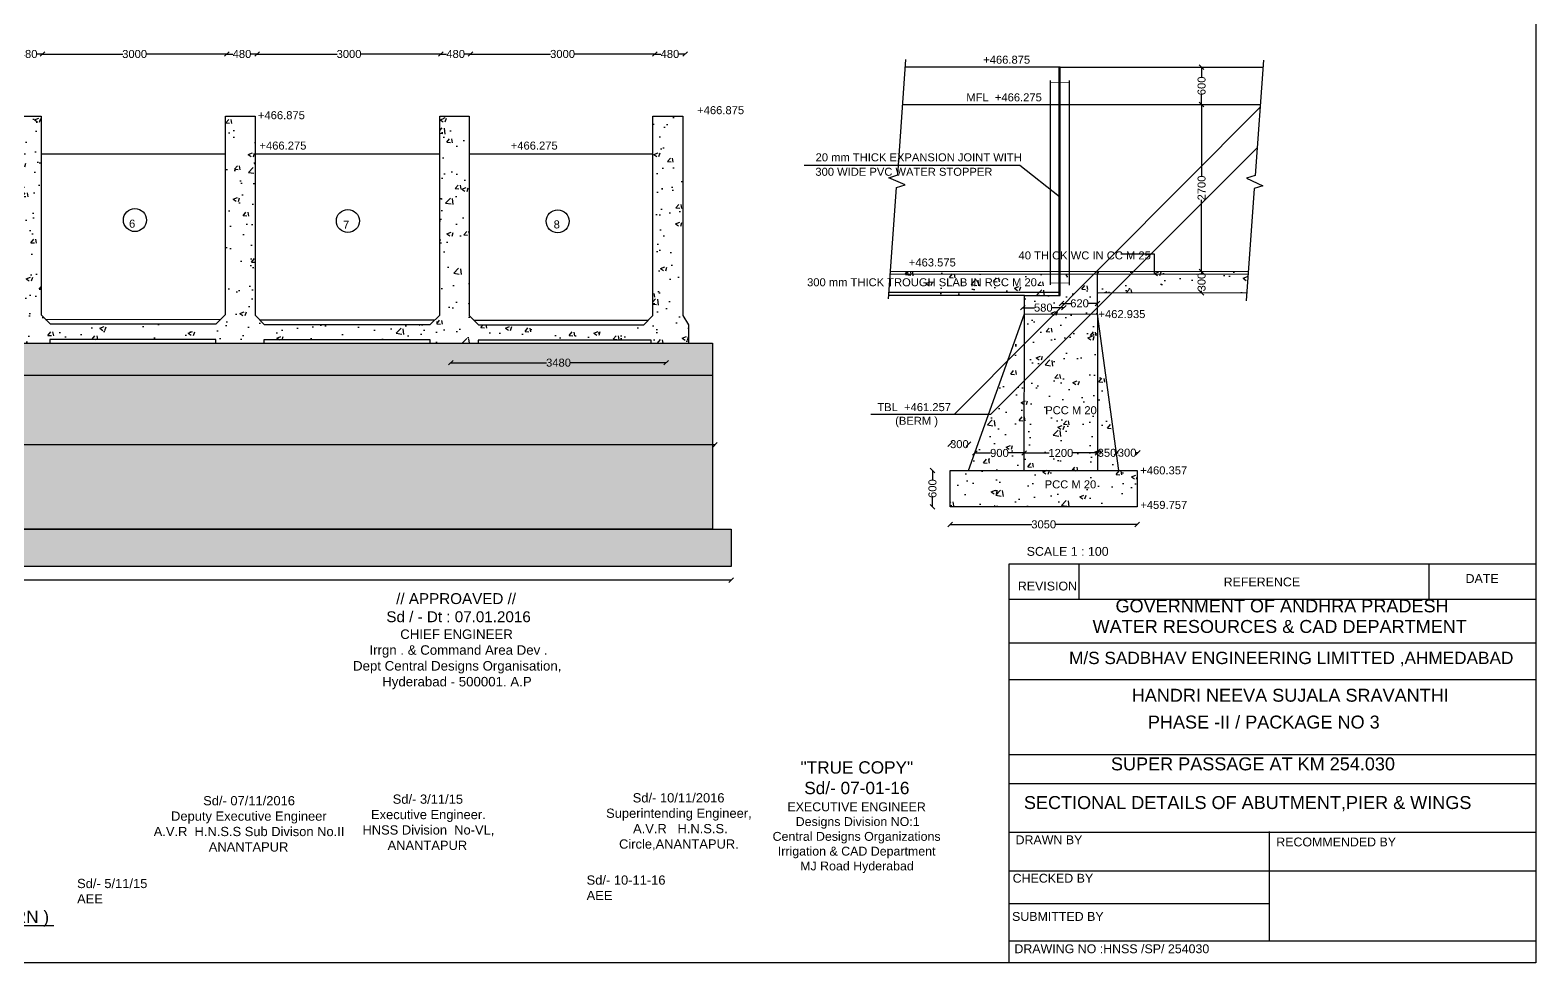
# Model space of a CAD drawing. Header units: millimetres. Extents: x 5124 to 2827070, y 2311 to 44738236.
# Drawn here: x 2802609 to 2827070, y 44707990 to 44723131 of the extents above; entities that cross this region are included whole.
import ezdxf

# ---------------------------------------------------------------- set-up
doc = ezdxf.new("R2010")
doc.units = ezdxf.units.MM
doc.header["$MEASUREMENT"] = 0
doc.layers.add('TEXT', color=7, linetype='Continuous')
doc.styles.get("Standard").update_dxf_attribs({"font": 'arial.ttf', "height": 130})
doc.dimstyles.get("Standard").update_dxf_attribs({"dimtxt": 130, "dimasz": 75, "dimexe": 0.18, "dimexo": 0.0625, "dimgap": 0.09, "dimtad": 0, "dimdec": 0, "dimzin": 0, "dimdsep": 46, "dimtxsty": 'Standard', "dimblk": 'OBLIQUE', "dimcen": 0.09, "dimse1": 1, "dimse2": 1, "dimadec": 0, "dimazin": 0, "dimtfac": 1, "dimtdec": 0, "dimtofl": 0, "dimtmove": 0, "dimatfit": 3, "dimfxl": 1, "dimtolj": 1, "dimtzin": 0, "dimarcsym": 0})
pattern_1 = [(50, (0, 0), (717.2601826, -62.752135), [75, -825]), (355, (0, 0), (-138.751334, 752.192134), [60, -660]), (100.4514, (59.8, -5.2), (578.509382, 689.439542), [63.74019, -701.142112]), (46.1842, (0, 200), (1067.241049, -165.519014), [112.5, -1237.5]), (96.6356, (88.9, 186.2), (934.662706, 974.11787), [95.610288, -1051.713]), (351.1842, (0, 200), (934.661945, 974.1186), [90, -990]), (21, (100, 150), (596.907052, -402.618891), [75, -825]), (326, (100, 150), (243.315332, 725.150045), [60, -660]), (71.4514, (149.74, 116.45), (840.222629, 322.530497), [63.74019, -701.142112]), (37.5, (0, 0), (12.1598553, 332.8938538), [0, -652, 0, -670, 0, -662.5]), (7.5, (0, 0), (263.0695374, 394.411712), [0, -382, 0, -637, 0, -252.5]), (327.5, (-223, 0), (533.8224362, -22.5548717), [0, -250, 0, -780, 0, -1035]), (317.5, (-323, 0), (583.1861693, 100.1049823), [0, -325, 0, -518, 0, -735])]

# ---------------------------------------------------------------- blocks, each defined once
blk = doc.blocks.new('_Oblique')
at = {"color": 0, "linetype": 'ByBlock', "lineweight": -2}
blk.add_line((-0.5, -0.5), (0.5, 0.5), dxfattribs=at)
blk = doc.blocks.new('*D34')
at = {"layer": 'Defpoints', "color": 0, "transparency": 16777216}
for p in [(2802343, 44722745), (2802812, 44722745), (2802812, 44722744)]:
    blk.add_point(p, dxfattribs=at)
at = {"layer": 'TEXT', "color": 0, "lineweight": -2, "transparency": 16777216}
for p, q in [((2802343, 44722744), (2802431, 44722744)), ((2802812, 44722744), (2802723, 44722744))]:
    blk.add_line(p, q, dxfattribs=at)
at = {"layer": 'TEXT', "color": 0, "lineweight": -2, "transparency": 16777216, "xscale": 75, "yscale": 75, "zscale": 75, "rotation": 180}
blk.add_blockref('_Oblique', (2802343, 44722744), dxfattribs=at)
at = {"layer": 'TEXT', "color": 0, "lineweight": -2, "transparency": 16777216, "xscale": 75, "yscale": 75, "zscale": 75}
blk.add_blockref('_Oblique', (2802812, 44722744), dxfattribs=at)
at = {"layer": 'TEXT', "color": 0, "transparency": 16777216, "insert": (2802577, 44722744), "char_height": 130, "attachment_point": 5}
blk.add_mtext('\\A1;480', dxfattribs=at)
blk = doc.blocks.new('*D35')
at = {"layer": 'Defpoints', "color": 0, "transparency": 16777216}
for p in [(2802812, 44722745), (2805803, 44722745), (2805803, 44722744)]:
    blk.add_point(p, dxfattribs=at)
at = {"layer": 'TEXT', "color": 0, "lineweight": -2, "transparency": 16777216}
for p, q in [((2802812, 44722744), (2804113, 44722744)), ((2805803, 44722744), (2804501, 44722744))]:
    blk.add_line(p, q, dxfattribs=at)
at = {"layer": 'TEXT', "color": 0, "lineweight": -2, "transparency": 16777216, "xscale": 75, "yscale": 75, "zscale": 75, "rotation": 180}
blk.add_blockref('_Oblique', (2802812, 44722744), dxfattribs=at)
at = {"layer": 'TEXT', "color": 0, "lineweight": -2, "transparency": 16777216, "xscale": 75, "yscale": 75, "zscale": 75}
blk.add_blockref('_Oblique', (2805803, 44722744), dxfattribs=at)
at = {"layer": 'TEXT', "color": 0, "transparency": 16777216, "insert": (2804307, 44722744), "char_height": 130, "attachment_point": 5}
blk.add_mtext('\\A1;3000', dxfattribs=at)
blk = doc.blocks.new('*D36')
at = {"layer": 'Defpoints', "color": 0, "transparency": 16777216}
for p in [(2805803, 44722744), (2806299, 44722744), (2806299, 44722744)]:
    blk.add_point(p, dxfattribs=at)
at = {"layer": 'TEXT', "color": 0, "lineweight": -2, "transparency": 16777216}
for p, q in [((2805803, 44722744), (2805905, 44722744)), ((2806299, 44722744), (2806197, 44722744))]:
    blk.add_line(p, q, dxfattribs=at)
at = {"layer": 'TEXT', "color": 0, "lineweight": -2, "transparency": 16777216, "xscale": 75, "yscale": 75, "zscale": 75, "rotation": 180}
blk.add_blockref('_Oblique', (2805803, 44722744), dxfattribs=at)
at = {"layer": 'TEXT', "color": 0, "lineweight": -2, "transparency": 16777216, "xscale": 75, "yscale": 75, "zscale": 75}
blk.add_blockref('_Oblique', (2806299, 44722744), dxfattribs=at)
at = {"layer": 'TEXT', "color": 0, "transparency": 16777216, "insert": (2806051, 44722744), "char_height": 130, "attachment_point": 5}
blk.add_mtext('\\A1;480', dxfattribs=at)
blk = doc.blocks.new('*D37')
at = {"layer": 'Defpoints', "color": 0, "transparency": 16777216}
for p in [(2806299, 44722744), (2809281, 44722744), (2809281, 44722744)]:
    blk.add_point(p, dxfattribs=at)
at = {"layer": 'TEXT', "color": 0, "lineweight": -2, "transparency": 16777216}
for p, q in [((2806299, 44722744), (2807596, 44722744)), ((2809281, 44722744), (2807984, 44722744))]:
    blk.add_line(p, q, dxfattribs=at)
at = {"layer": 'TEXT', "color": 0, "lineweight": -2, "transparency": 16777216, "xscale": 75, "yscale": 75, "zscale": 75, "rotation": 180}
blk.add_blockref('_Oblique', (2806299, 44722744), dxfattribs=at)
at = {"layer": 'TEXT', "color": 0, "lineweight": -2, "transparency": 16777216, "xscale": 75, "yscale": 75, "zscale": 75}
blk.add_blockref('_Oblique', (2809281, 44722744), dxfattribs=at)
at = {"layer": 'TEXT', "color": 0, "transparency": 16777216, "insert": (2807790, 44722744), "char_height": 130, "attachment_point": 5}
blk.add_mtext('\\A1;3000', dxfattribs=at)
blk = doc.blocks.new('*D38')
at = {"layer": 'Defpoints', "color": 0, "transparency": 16777216}
for p in [(2809281, 44722744), (2809762, 44722744), (2809762, 44722744)]:
    blk.add_point(p, dxfattribs=at)
at = {"layer": 'TEXT', "color": 0, "lineweight": -2, "transparency": 16777216}
for p, q in [((2809281, 44722744), (2809375, 44722744)), ((2809762, 44722744), (2809668, 44722744))]:
    blk.add_line(p, q, dxfattribs=at)
at = {"layer": 'TEXT', "color": 0, "lineweight": -2, "transparency": 16777216, "xscale": 75, "yscale": 75, "zscale": 75, "rotation": 180}
blk.add_blockref('_Oblique', (2809281, 44722744), dxfattribs=at)
at = {"layer": 'TEXT', "color": 0, "lineweight": -2, "transparency": 16777216, "xscale": 75, "yscale": 75, "zscale": 75}
blk.add_blockref('_Oblique', (2809762, 44722744), dxfattribs=at)
at = {"layer": 'TEXT', "color": 0, "transparency": 16777216, "insert": (2809522, 44722744), "char_height": 130, "attachment_point": 5}
blk.add_mtext('\\A1;480', dxfattribs=at)
blk = doc.blocks.new('*D39')
at = {"layer": 'Defpoints', "color": 0, "transparency": 16777216}
for p in [(2809762, 44722744), (2812756, 44722744), (2812756, 44722744)]:
    blk.add_point(p, dxfattribs=at)
at = {"layer": 'TEXT', "color": 0, "lineweight": -2, "transparency": 16777216}
for p, q in [((2809762, 44722744), (2811065, 44722744)), ((2812756, 44722744), (2811453, 44722744))]:
    blk.add_line(p, q, dxfattribs=at)
at = {"layer": 'TEXT', "color": 0, "lineweight": -2, "transparency": 16777216, "xscale": 75, "yscale": 75, "zscale": 75, "rotation": 180}
blk.add_blockref('_Oblique', (2809762, 44722744), dxfattribs=at)
at = {"layer": 'TEXT', "color": 0, "lineweight": -2, "transparency": 16777216, "xscale": 75, "yscale": 75, "zscale": 75}
blk.add_blockref('_Oblique', (2812756, 44722744), dxfattribs=at)
at = {"layer": 'TEXT', "color": 0, "transparency": 16777216, "insert": (2811259, 44722744), "char_height": 130, "attachment_point": 5}
blk.add_mtext('\\A1;3000', dxfattribs=at)
blk = doc.blocks.new('*D40')
at = {"layer": 'Defpoints', "color": 0, "transparency": 16777216}
for p in [(2812756, 44722744), (2813249, 44722744), (2813249, 44722744)]:
    blk.add_point(p, dxfattribs=at)
at = {"layer": 'TEXT', "color": 0, "lineweight": -2, "transparency": 16777216}
for p, q in [((2812756, 44722744), (2812856, 44722744)), ((2813249, 44722744), (2813149, 44722744))]:
    blk.add_line(p, q, dxfattribs=at)
at = {"layer": 'TEXT', "color": 0, "lineweight": -2, "transparency": 16777216, "xscale": 75, "yscale": 75, "zscale": 75, "rotation": 180}
blk.add_blockref('_Oblique', (2812756, 44722744), dxfattribs=at)
at = {"layer": 'TEXT', "color": 0, "lineweight": -2, "transparency": 16777216, "xscale": 75, "yscale": 75, "zscale": 75}
blk.add_blockref('_Oblique', (2813249, 44722744), dxfattribs=at)
at = {"layer": 'TEXT', "color": 0, "transparency": 16777216, "insert": (2813003, 44722744), "char_height": 130, "attachment_point": 5}
blk.add_mtext('\\A1;480', dxfattribs=at)
blk = doc.blocks.new('*D42')
at = {"layer": 'Defpoints', "color": 0, "transparency": 16777216}
for p in [(2821645, 44722530), (2821640, 44721925), (2821672, 44721925)]:
    blk.add_point(p, dxfattribs=at)
at = {"layer": 'TEXT', "color": 0, "lineweight": -2, "transparency": 16777216}
for p, q in [((2821640, 44722530), (2821640, 44722371)), ((2821640, 44721925), (2821640, 44722083))]:
    blk.add_line(p, q, dxfattribs=at)
at = {"layer": 'TEXT', "color": 0, "lineweight": -2, "transparency": 16777216, "xscale": 75, "yscale": 75, "zscale": 75}
for p, rotation in [((2821640, 44722530), 90), ((2821640, 44721925), 270)]:
    blk.add_blockref('_Oblique', p, dxfattribs=dict(at, rotation=rotation))
at = {"layer": 'TEXT', "color": 0, "transparency": 16777216, "insert": (2821640, 44722227), "char_height": 130, "attachment_point": 5, "rotation": 90}
blk.add_mtext('\\A1;600', dxfattribs=at)
blk = doc.blocks.new('*D43')
at = {"layer": 'Defpoints', "color": 0, "transparency": 16777216}
for p in [(2821640, 44721925), (2821640, 44719214), (2821642, 44719214)]:
    blk.add_point(p, dxfattribs=at)
at = {"layer": 'TEXT', "color": 0, "lineweight": -2, "transparency": 16777216}
for p, q in [((2821640, 44721925), (2821640, 44720764)), ((2821640, 44719214), (2821640, 44720374))]:
    blk.add_line(p, q, dxfattribs=at)
at = {"layer": 'TEXT', "color": 0, "lineweight": -2, "transparency": 16777216, "xscale": 75, "yscale": 75, "zscale": 75}
for p, rotation in [((2821640, 44721925), 90), ((2821640, 44719214), 270)]:
    blk.add_blockref('_Oblique', p, dxfattribs=dict(at, rotation=rotation))
at = {"layer": 'TEXT', "color": 0, "transparency": 16777216, "insert": (2821640, 44720569), "char_height": 130, "attachment_point": 5, "rotation": 90}
blk.add_mtext('\\A1;2700', dxfattribs=at)
blk = doc.blocks.new('*D44')
at = {"layer": 'Defpoints', "color": 0, "transparency": 16777216}
for p in [(2821640, 44719214), (2821639, 44718868), (2821640, 44718868)]:
    blk.add_point(p, dxfattribs=at)
at = {"layer": 'TEXT', "color": 0, "lineweight": -2, "transparency": 16777216}
for p, q in [((2821640, 44719214), (2821640, 44719184)), ((2821640, 44718868), (2821640, 44718897))]:
    blk.add_line(p, q, dxfattribs=at)
at = {"layer": 'TEXT', "color": 0, "lineweight": -2, "transparency": 16777216, "xscale": 75, "yscale": 75, "zscale": 75}
for p, rotation in [((2821640, 44719214), 90), ((2821640, 44718868), 270)]:
    blk.add_blockref('_Oblique', p, dxfattribs=dict(at, rotation=rotation))
at = {"layer": 'TEXT', "color": 0, "transparency": 16777216, "insert": (2821640, 44719041), "char_height": 130, "attachment_point": 5, "rotation": 90}
blk.add_mtext('\\A1;300', dxfattribs=at)
blk = doc.blocks.new('*D45')
at = {"layer": 'Defpoints', "color": 0, "transparency": 16777216}
for p in [(2819365, 44718643), (2819950, 44718696), (2819950, 44718643)]:
    blk.add_point(p, dxfattribs=at)
at = {"layer": 'TEXT', "color": 0, "lineweight": -2, "transparency": 16777216}
for p, q in [((2819365, 44718696), (2819514, 44718696)), ((2819950, 44718696), (2819801, 44718696))]:
    blk.add_line(p, q, dxfattribs=at)
at = {"layer": 'TEXT', "color": 0, "lineweight": -2, "transparency": 16777216, "xscale": 75, "yscale": 75, "zscale": 75, "rotation": 180}
blk.add_blockref('_Oblique', (2819365, 44718696), dxfattribs=at)
at = {"layer": 'TEXT', "color": 0, "lineweight": -2, "transparency": 16777216, "xscale": 75, "yscale": 75, "zscale": 75}
blk.add_blockref('_Oblique', (2819950, 44718696), dxfattribs=at)
at = {"layer": 'TEXT', "color": 0, "transparency": 16777216, "insert": (2819657, 44718696), "char_height": 130, "attachment_point": 5}
blk.add_mtext('\\A1;620', dxfattribs=at)
blk = doc.blocks.new('*D46')
at = {"layer": 'Defpoints', "color": 0, "transparency": 16777216}
for p in [(2818734, 44718690), (2818734, 44718626), (2819402, 44718690)]:
    blk.add_point(p, dxfattribs=at)
at = {"layer": 'TEXT', "color": 0, "lineweight": -2, "transparency": 16777216}
for p, q in [((2818734, 44718626), (2818925, 44718626)), ((2819402, 44718626), (2819211, 44718626))]:
    blk.add_line(p, q, dxfattribs=at)
at = {"layer": 'TEXT', "color": 0, "lineweight": -2, "transparency": 16777216, "xscale": 75, "yscale": 75, "zscale": 75, "rotation": 180}
blk.add_blockref('_Oblique', (2818734, 44718626), dxfattribs=at)
at = {"layer": 'TEXT', "color": 0, "lineweight": -2, "transparency": 16777216, "xscale": 75, "yscale": 75, "zscale": 75}
blk.add_blockref('_Oblique', (2819402, 44718626), dxfattribs=at)
at = {"layer": 'TEXT', "color": 0, "transparency": 16777216, "insert": (2819068, 44718626), "char_height": 130, "attachment_point": 5}
blk.add_mtext('\\A1;580', dxfattribs=at)
blk = doc.blocks.new('*D47')
at = {"layer": 'Defpoints', "color": 0, "transparency": 16777216}
for p in [(2817268, 44715985), (2817557, 44715985), (2817557, 44715394)]:
    blk.add_point(p, dxfattribs=at)
at = {"layer": 'TEXT', "color": 0, "lineweight": -2, "transparency": 16777216}
for p, q in [((2817268, 44715985), (2817268, 44715833)), ((2817268, 44715394), (2817268, 44715546))]:
    blk.add_line(p, q, dxfattribs=at)
at = {"layer": 'TEXT', "color": 0, "lineweight": -2, "transparency": 16777216, "xscale": 75, "yscale": 75, "zscale": 75}
for p, rotation in [((2817268, 44715985), 90), ((2817268, 44715394), 270)]:
    blk.add_blockref('_Oblique', p, dxfattribs=dict(at, rotation=rotation))
at = {"layer": 'TEXT', "color": 0, "transparency": 16777216, "insert": (2817268, 44715689), "char_height": 130, "attachment_point": 5, "rotation": 90}
blk.add_mtext('\\A1;600', dxfattribs=at)
blk = doc.blocks.new('*D48')
at = {"layer": 'Defpoints', "color": 0, "transparency": 16777216}
for p in [(2817854, 44716410), (2817557, 44715985), (2817854, 44715985)]:
    blk.add_point(p, dxfattribs=at)
at = {"layer": 'TEXT', "color": 0, "lineweight": -2, "transparency": 16777216}
for p, q in [((2817557, 44716410), (2817562, 44716410)), ((2817854, 44716410), (2817849, 44716410))]:
    blk.add_line(p, q, dxfattribs=at)
at = {"layer": 'TEXT', "color": 0, "lineweight": -2, "transparency": 16777216, "xscale": 75, "yscale": 75, "zscale": 75, "rotation": 180}
blk.add_blockref('_Oblique', (2817557, 44716410), dxfattribs=at)
at = {"layer": 'TEXT', "color": 0, "lineweight": -2, "transparency": 16777216, "xscale": 75, "yscale": 75, "zscale": 75}
blk.add_blockref('_Oblique', (2817854, 44716410), dxfattribs=at)
at = {"layer": 'TEXT', "color": 0, "transparency": 16777216, "insert": (2817705, 44716410), "char_height": 130, "attachment_point": 5}
blk.add_mtext('\\A1;300', dxfattribs=at)
blk = doc.blocks.new('*D49')
at = {"layer": 'Defpoints', "color": 0, "transparency": 16777216}
for p in [(2817956, 44716270), (2818756, 44716267), (2818756, 44716267)]:
    blk.add_point(p, dxfattribs=at)
at = {"layer": 'TEXT', "color": 0, "lineweight": -2, "transparency": 16777216}
for p, q in [((2817956, 44716267), (2818213, 44716267)), ((2818756, 44716267), (2818500, 44716267))]:
    blk.add_line(p, q, dxfattribs=at)
at = {"layer": 'TEXT', "color": 0, "lineweight": -2, "transparency": 16777216, "xscale": 75, "yscale": 75, "zscale": 75, "rotation": 180}
blk.add_blockref('_Oblique', (2817956, 44716267), dxfattribs=at)
at = {"layer": 'TEXT', "color": 0, "lineweight": -2, "transparency": 16777216, "xscale": 75, "yscale": 75, "zscale": 75}
blk.add_blockref('_Oblique', (2818756, 44716267), dxfattribs=at)
at = {"layer": 'TEXT', "color": 0, "transparency": 16777216, "insert": (2818356, 44716267), "char_height": 130, "attachment_point": 5}
blk.add_mtext('\\A1;900', dxfattribs=at)
blk = doc.blocks.new('*D50')
at = {"layer": 'Defpoints', "color": 0, "transparency": 16777216}
for p in [(2818756, 44716267), (2819950, 44716267), (2819950, 44716267)]:
    blk.add_point(p, dxfattribs=at)
at = {"layer": 'TEXT', "color": 0, "lineweight": -2, "transparency": 16777216}
for p, q in [((2818756, 44716267), (2819165, 44716267)), ((2819950, 44716267), (2819541, 44716267))]:
    blk.add_line(p, q, dxfattribs=at)
at = {"layer": 'TEXT', "color": 0, "lineweight": -2, "transparency": 16777216, "xscale": 75, "yscale": 75, "zscale": 75, "rotation": 180}
blk.add_blockref('_Oblique', (2818756, 44716267), dxfattribs=at)
at = {"layer": 'TEXT', "color": 0, "lineweight": -2, "transparency": 16777216, "xscale": 75, "yscale": 75, "zscale": 75}
blk.add_blockref('_Oblique', (2819950, 44716267), dxfattribs=at)
at = {"layer": 'TEXT', "color": 0, "transparency": 16777216, "insert": (2819353, 44716267), "char_height": 130, "attachment_point": 5}
blk.add_mtext('\\A1;1200', dxfattribs=at)
blk = doc.blocks.new('*D51')
at = {"layer": 'Defpoints', "color": 0, "transparency": 16777216}
for p in [(2819950, 44716267), (2820256, 44716269), (2820256, 44716269)]:
    blk.add_point(p, dxfattribs=at)
at = {"layer": 'TEXT', "color": 0, "lineweight": -2, "transparency": 16777216}
for p, q in [((2819950, 44716269), (2819960, 44716269)), ((2820256, 44716269), (2820247, 44716269))]:
    blk.add_line(p, q, dxfattribs=at)
at = {"layer": 'TEXT', "color": 0, "lineweight": -2, "transparency": 16777216, "xscale": 75, "yscale": 75, "zscale": 75, "rotation": 180}
blk.add_blockref('_Oblique', (2819950, 44716269), dxfattribs=at)
at = {"layer": 'TEXT', "color": 0, "lineweight": -2, "transparency": 16777216, "xscale": 75, "yscale": 75, "zscale": 75}
blk.add_blockref('_Oblique', (2820256, 44716269), dxfattribs=at)
at = {"layer": 'TEXT', "color": 0, "transparency": 16777216, "insert": (2820103, 44716269), "char_height": 130, "attachment_point": 5}
blk.add_mtext('\\A1;350', dxfattribs=at)
blk = doc.blocks.new('*D52')
at = {"layer": 'Defpoints', "color": 0, "transparency": 16777216}
for p in [(2820256, 44716269), (2820604, 44716271), (2820604, 44716269)]:
    blk.add_point(p, dxfattribs=at)
at = {"layer": 'TEXT', "color": 0, "lineweight": -2, "transparency": 16777216}
for p, q in [((2820256, 44716271), (2820287, 44716271)), ((2820604, 44716271), (2820574, 44716271))]:
    blk.add_line(p, q, dxfattribs=at)
at = {"layer": 'TEXT', "color": 0, "lineweight": -2, "transparency": 16777216, "xscale": 75, "yscale": 75, "zscale": 75, "rotation": 180}
blk.add_blockref('_Oblique', (2820256, 44716271), dxfattribs=at)
at = {"layer": 'TEXT', "color": 0, "lineweight": -2, "transparency": 16777216, "xscale": 75, "yscale": 75, "zscale": 75}
blk.add_blockref('_Oblique', (2820604, 44716271), dxfattribs=at)
at = {"layer": 'TEXT', "color": 0, "transparency": 16777216, "insert": (2820430, 44716271), "char_height": 130, "attachment_point": 5}
blk.add_mtext('\\A1;300', dxfattribs=at)
blk = doc.blocks.new('*D53')
at = {"layer": 'Defpoints', "color": 0, "transparency": 16777216}
for p in [(2817557, 44715394), (2820594, 44715394), (2820594, 44715108)]:
    blk.add_point(p, dxfattribs=at)
at = {"layer": 'TEXT', "color": 0, "lineweight": -2, "transparency": 16777216}
for p, q in [((2817557, 44715108), (2818881, 44715108)), ((2820594, 44715108), (2819269, 44715108))]:
    blk.add_line(p, q, dxfattribs=at)
at = {"layer": 'TEXT', "color": 0, "lineweight": -2, "transparency": 16777216, "xscale": 75, "yscale": 75, "zscale": 75, "rotation": 180}
blk.add_blockref('_Oblique', (2817557, 44715108), dxfattribs=at)
at = {"layer": 'TEXT', "color": 0, "lineweight": -2, "transparency": 16777216, "xscale": 75, "yscale": 75, "zscale": 75}
blk.add_blockref('_Oblique', (2820594, 44715108), dxfattribs=at)
at = {"layer": 'TEXT', "color": 0, "transparency": 16777216, "insert": (2819075, 44715108), "char_height": 130, "attachment_point": 5}
blk.add_mtext('\\A1;3050', dxfattribs=at)
blk = doc.blocks.new('*D81')
at = {"layer": 'Defpoints', "color": 0, "transparency": 16777216}
for p in [(2809444, 44717746), (2812942, 44717746), (2812942, 44717733)]:
    blk.add_point(p, dxfattribs=at)
at = {"layer": 'TEXT', "color": 0, "lineweight": -2, "transparency": 16777216}
for p, q in [((2809444, 44717733), (2810999, 44717733)), ((2812942, 44717733), (2811387, 44717733))]:
    blk.add_line(p, q, dxfattribs=at)
at = {"layer": 'TEXT', "color": 0, "lineweight": -2, "transparency": 16777216, "xscale": 75, "yscale": 75, "zscale": 75, "rotation": 180}
blk.add_blockref('_Oblique', (2809444, 44717733), dxfattribs=at)
at = {"layer": 'TEXT', "color": 0, "lineweight": -2, "transparency": 16777216, "xscale": 75, "yscale": 75, "zscale": 75}
blk.add_blockref('_Oblique', (2812942, 44717733), dxfattribs=at)
at = {"layer": 'TEXT', "color": 0, "transparency": 16777216, "insert": (2811193, 44717733), "char_height": 130, "attachment_point": 5}
blk.add_mtext('\\A1;3480', dxfattribs=at)
blk = doc.blocks.new('*D83')
at = {"layer": 'Defpoints', "color": 0, "transparency": 16777216}
for p in [(2783935, 44716379), (2813735, 44716399), (2813735, 44716379)]:
    blk.add_point(p, dxfattribs=at)
at = {"layer": 'TEXT', "color": 0, "lineweight": -2, "transparency": 16777216}
for p, q in [((2783935, 44716399), (2798589, 44716399)), ((2813735, 44716399), (2799080, 44716399))]:
    blk.add_line(p, q, dxfattribs=at)
at = {"layer": 'TEXT', "color": 0, "lineweight": -2, "transparency": 16777216, "xscale": 75, "yscale": 75, "zscale": 75, "rotation": 180}
blk.add_blockref('_Oblique', (2783935, 44716399), dxfattribs=at)
at = {"layer": 'TEXT', "color": 0, "lineweight": -2, "transparency": 16777216, "xscale": 75, "yscale": 75, "zscale": 75}
blk.add_blockref('_Oblique', (2813735, 44716399), dxfattribs=at)
at = {"layer": 'TEXT', "color": 0, "transparency": 16777216, "insert": (2798835, 44716399), "char_height": 130, "attachment_point": 5}
blk.add_mtext('\\A1;29820', dxfattribs=at)
blk = doc.blocks.new('*D84')
at = {"layer": 'Defpoints', "color": 0, "transparency": 16777216}
for p in [(2783636, 44714425), (2813996, 44714425), (2813996, 44714204)]:
    blk.add_point(p, dxfattribs=at)
at = {"layer": 'TEXT', "color": 0, "lineweight": -2, "transparency": 16777216}
for p, q in [((2783636, 44714204), (2798571, 44714204)), ((2813996, 44714204), (2799060, 44714204))]:
    blk.add_line(p, q, dxfattribs=at)
at = {"layer": 'TEXT', "color": 0, "lineweight": -2, "transparency": 16777216, "xscale": 75, "yscale": 75, "zscale": 75, "rotation": 180}
blk.add_blockref('_Oblique', (2783636, 44714204), dxfattribs=at)
at = {"layer": 'TEXT', "color": 0, "lineweight": -2, "transparency": 16777216, "xscale": 75, "yscale": 75, "zscale": 75}
blk.add_blockref('_Oblique', (2813996, 44714204), dxfattribs=at)
at = {"layer": 'TEXT', "color": 0, "transparency": 16777216, "insert": (2798816, 44714204), "char_height": 130, "attachment_point": 5}
blk.add_mtext('\\A1;30420', dxfattribs=at)

msp = doc.modelspace()

# ---------------------------------------------------------------- hatches: boundary and pattern name
at = {"layer": 'TEXT'}
h = msp.add_hatch(dxfattribs=at)
h.set_pattern_fill('AR-CONC', color=256, scale=100, style=0)
h.set_pattern_definition(pattern_1)
h.paths.add_polyline_path([(2813211, 44721733.4), (2812725.2, 44721733.4), (2812725.2, 44718498.6), (2812579.5, 44718347.1), (2809890.4, 44718347.1), (2809741.6, 44718497.5), (2809741.6, 44721733.4), (2809262.6, 44721733.4), (2809262.6, 44718505.3), (2809107.5, 44718353.5), (2806413.4, 44718353.5), (2806266.4, 44718503.5), (2806266.4, 44721733.4), (2805781.9, 44721733.4), (2805781.9, 44718513.4), (2805630.8, 44718361.6), (2802933.4, 44718361.6), (2802787.2, 44718508.2), (2802787.2, 44721733.4), (2802306.1, 44721733.4), (2802306.1, 44718516.1), (2802153.2, 44718359.8), (2799465.5, 44718359.8), (2799324, 44718502), (2799324, 44721733.4), (2798826, 44721733.4), (2798826, 44718051.5), (2799467.9, 44718051.5), (2799467.9, 44718106.8), (2802152.8, 44718106.8), (2802152.8, 44718051.5), (2802928.6, 44718051.5), (2802928.6, 44718109.5), (2805627.4, 44718109.5), (2805627.4, 44718051.5), (2806403.5, 44718051.5), (2806403.5, 44718102.1), (2809107.5, 44718102.1), (2809107.5, 44718051.5), (2809886.7, 44718051.5), (2809886.7, 44718096.9), (2812698.9, 44718096.9), (2812698.9, 44718051.5), (2813306.9, 44718051.5), (2813306.9, 44718347.5), (2813211, 44718499.3)])
h = msp.add_hatch(dxfattribs=at)
h.set_pattern_fill('AR-CONC', color=256, scale=100, style=0)
h.set_pattern_definition(pattern_1)
h.paths.add_polyline_path([(2820593.5, 44715985), (2817556.6, 44715985), (2817556.6, 44715394), (2820593.5, 44715394)])
h.paths.add_polyline_path([(2819949.9, 44718519), (2819949.9, 44718873.2), (2822373.4, 44718866), (2822397.9, 44719214.1), (2816585.4, 44719209.6), (2816557.2, 44718824.3), (2818762, 44718822.9), (2818762, 44718523.7), (2817854.4, 44715985), (2820294.9, 44715985)])
h = msp.add_hatch(dxfattribs=at)
h.set_pattern_fill('AR-CONC', color=256, scale=100, style=0)
h.set_pattern_definition(pattern_1)
h.paths.add_polyline_path([(2813995.9, 44715030), (2783635.8, 44715030), (2783635.8, 44714425.4), (2813995.9, 44714425.4)])
h.paths.add_polyline_path([(2813695.5, 44718051.5), (2783937, 44718051.5), (2783937, 44715030), (2813695.5, 44715030)])

# ---------------------------------------------------------------- linework, layer by layer
for points in [[(2780977.1, 44738236), (2827070.1, 44738236), (2827070.1, 44707989.8), (2780977.1, 44707989.8)], [(2813695.5, 44715030), (2783937, 44715030), (2783937, 44718051.5), (2813695.5, 44718051.5)], [(2802928.6, 44718051.5), (2805627.4, 44718051.5), (2805627.4, 44718109.5), (2802928.6, 44718109.5)], [(2806403.5, 44718051.5), (2809107.5, 44718051.5), (2809107.5, 44718102.1), (2806403.5, 44718102.1)], [(2809886.7, 44718051.5), (2812698.9, 44718051.5), (2812698.9, 44718096.9), (2809886.7, 44718096.9)], [(2783635.8, 44715030), (2813995.9, 44715030), (2813995.9, 44714425.4), (2783635.8, 44714425.4)], [(2827070.1, 44707989.8), (2818516.1, 44707989.8), (2818516.1, 44714467.5), (2827070.1, 44714467.5)]]:
    msp.add_lwpolyline(points, close=True, dxfattribs=at)
for points in [[(2816553, 44718768.1), (2816685.5, 44720578.2), (2816823.9, 44720618.1), (2816559.5, 44720735.8), (2816705, 44720780), (2816835.3, 44722652.5)], [(2819322.2, 44722529.2), (2816826.8, 44722530.8)], [(2818762, 44718822.9), (2819344.2, 44718822.9), (2819344.2, 44722529.2), (2822637.3, 44722529.9)], [(2819344.2, 44722529.2), (2819322.2, 44722529.2), (2819322.2, 44718822.9)], [(2822645.5, 44722642.1), (2822508.7, 44720771.1), (2822370.4, 44720727.5), (2822635.9, 44720606.4), (2822492.9, 44720561.9), (2822364.4, 44718737.5)], [(2819185, 44718996.3), (2819185, 44722314)], [(2819489.4, 44722315.7), (2819489.4, 44718992)], [(2802306.1, 44721733.4), (2802787.2, 44721733.4), (2802787.2, 44718508.2), (2802933.4, 44718361.6), (2805630.8, 44718361.6), (2805781.9, 44718513.4), (2805781.9, 44721733.4), (2806266.4, 44721733.4), (2806266.4, 44718503.5), (2806413.4, 44718353.5), (2809107.5, 44718353.5), (2809262.6, 44718505.3), (2809262.6, 44721733.4), (2809741.6, 44721733.4), (2809741.6, 44718497.5), (2809890.4, 44718347.1), (2812579.5, 44718347.1), (2812725.2, 44718498.6), (2812725.2, 44721733.4), (2813211, 44721733.4), (2813211, 44718499.3), (2813306.9, 44718347.5), (2813306.9, 44718051.5)], [(2816784.5, 44721923.8), (2822593, 44721924.7)], [(2822589.8, 44721880.9), (2817628.2, 44716899.6)], [(2816268.5, 44716899.6), (2818213.7, 44716899.6), (2822541.5, 44721219.5)], [(2802787.2, 44721122.2), (2805781.9, 44721122.2)], [(2806266.4, 44721122.2), (2809262.6, 44721122.2)], [(2809741.6, 44721122.2), (2812725.2, 44721122.2)], [(2816582.7, 44719172.8), (2822395, 44719172.5)], [(2822397.9, 44719214.1), (2816585.4, 44719209.6)], [(2819949.9, 44718873.2), (2819949.6, 44719212.2)], [(2818762, 44718822.9), (2816557.2, 44718824.3)], [(2816561.1, 44718878.1), (2819322.2, 44718878.1)], [(2817854.4, 44715985), (2818762, 44718523.7), (2818762, 44718822.9)], [(2820294.9, 44715985), (2819949.9, 44718519), (2819949.9, 44718873.2), (2822373.4, 44718866)], [(2818755.3, 44715985), (2818762, 44718523.7)], [(2818762, 44718523.7), (2819949.9, 44718519)], [(2819949.9, 44718519), (2819949.9, 44715985)], [(2802860.3, 44718434.9), (2805706.4, 44718437.5)], [(2806339.9, 44718428.5), (2809185.1, 44718429.4)], [(2809816, 44718422.3), (2812652.4, 44718422.8)], [(2813695.5, 44717523), (2783937, 44717523)], [(2820294.9, 44715985), (2820593.5, 44715985), (2820593.5, 44715394), (2817556.6, 44715394), (2817556.6, 44715985), (2817854.4, 44715985)], [(2817854.4, 44715985), (2820294.9, 44715985)], [(2819653.4, 44713892.7), (2819653.4, 44714473.8)], [(2825335.5, 44713887), (2825335.5, 44714474.4)], [(2818516.1, 44713895.8), (2827070.1, 44713895.8)], [(2818516.1, 44713183.1), (2827070.1, 44713183.1)], [(2818516.1, 44712587.6), (2827070.1, 44712587.6)], [(2818516.1, 44711369.9), (2827070.1, 44711369.9)], [(2818516.1, 44710901), (2827070.1, 44710901)], [(2818516.1, 44710111.8), (2827070.1, 44710111.8)], [(2822743.9, 44708358.3), (2822743.9, 44710119.7)], [(2818516.1, 44709482.8), (2827070.1, 44709482.8)], [(2818516.1, 44708953.1), (2822743.9, 44708953.1)], [(2818516.1, 44708346.9), (2827070.1, 44708346.9)]]:
    msp.add_lwpolyline(points, dxfattribs=at)
at = {"layer": 'TEXT', "const_width": 10}
for points in [[(2819180.4, 44722285), (2819500.4, 44722285)], [(2819176, 44719027.8), (2819495.1, 44719027.8)]]:
    msp.add_lwpolyline(points, dxfattribs=at)
at = {"layer": 'TEXT'}
for centre in [(2804311.4, 44720048.3), (2807770.9, 44720033.4), (2811180.1, 44720028.6)]:
    msp.add_circle(centre, 186.8, dxfattribs=at)

# ---------------------------------------------------------------- texts
for s, height, p in [('+466.875', 130, (2818091.8, 44722586.4)), ('MFL  +466.275', 130, (2817817.6, 44721975.4)), ('+466.875', 130, (2806310.1, 44721685.6)), ('+466.875', 130, (2813445.3, 44721767)), ('+466.275', 130, (2806334.8, 44721192.2)), ('+466.275', 130, (2810416.9, 44721192)), ('20 mm THICK EXPANSION JOINT WITH ', 130, (2815369.2, 44721001.7)), ('300 WIDE PVC WATER STOPPER ', 130, (2815365.5, 44720767.3)), ('6', 130, (2804216.6, 44719925)), ('7', 130, (2807691.9, 44719906)), ('8', 130, (2811114, 44719912.3)), ('40 THICK WC IN CC M 25 ', 130, (2818666.3, 44719409.6)), ('+463.575', 130, (2816883.8, 44719295.1)), ('300 mm THICK TROUGH SLAB IN RCC M 20 ', 130, (2815231, 44718973.4)), ('+462.935', 130, (2819964.1, 44718457.1)), ('TBL  +461.257', 130, (2816372.2, 44716946.5)), ('(BERM )', 130, (2816661.8, 44716725)), ('PCC M 20', 130, (2819099.3, 44716896.4)), ('PCC M 20', 130, (2819090.9, 44715692.7)), ('+460.357', 130, (2820643.4, 44715919.8)), ('+459.757', 130, (2820644.1, 44715359.2)), ('SCALE 1 : 100', 144.069, (2818798.2, 44714597.7)), ('REVISION ', 144.07, (2818654.9, 44714034.7)), ('REFERENCE ', 144.07, (2821998.4, 44714101.5)), ('DATE ', 144.07, (2825928.6, 44714156.9)), ('GOVERNMENT OF ANDHRA PRADESH ', 210, (2820241.5, 44713680)), ('WATER RESOURCES & CAD DEPARTMENT ', 210, (2819869, 44713346)), ('M/S SADBHAV ENGINEERING LIMITTED ,AHMEDABAD ', 200, (2819486.9, 44712840.3)), ('HANDRI NEEVA SUJALA SRAVANTHI ', 210, (2820504.6, 44712229.3)), ('PHASE -II / PACKAGE NO 3', 210, (2820767, 44711794.2)), ('SUPER PASSAGE AT KM 254.030', 210, (2820167.2, 44711114.8)), ('SECTIONAL DETAILS OF ABUTMENT,PIER & WINGS ', 210, (2818753.3, 44710487.2)), ('DRAWN BY ', 144.07, (2818618, 44709915.1)), ('RECOMMENDED BY ', 144.069, (2822852.9, 44709880.3)), ('CHECKED BY ', 144.069, (2818570.3, 44709291.6)), ('%%UD/S WING WALL ( MIN & RETURN ) ', 200, (2798338.8, 44708638.3)), ('SUBMITTED BY ', 144.069, (2818560.8, 44708671.4)), ('DRAWING NO :HNSS /SP/ 254030', 144.069, (2818599, 44708146.6))]:
    msp.add_text(s, height=height, dxfattribs=at).set_placement(p)
at = {"layer": 'TEXT', "color": 0, "attachment_point": 1}
for s, insert, char_height, width in [('\\pi730.72;// APPROAVED // \\P\\pi502.82; Sd / - Dt : 07.01.2016 \\P\\pi796.45;{\\H0.87202x;CHIEF ENGINEER \\P\\pi236.66; Irrgn . & Command Area Dev . \\P\\pi29.629;Dept Central Designs Organisation, \\P\\pi503.39;Hyderabad - 500001. A.P}', (2807825, 44713991.5), 176.679, 3409.128), ('\\pi635.09;"TRUE COPY"\\P\\pi694.77;Sd/- 07-01-16 \\P\\pi421.61;{\\H0.72034x;EXECUTIVE ENGINEER  \\P\\pi555.9;Designs Division NO:1 \\P\\pi180.44;Central Designs Organizations  \\P\\pi265.7;Irrigation & CAD Department\\P\\pi628.13;MJ Road Hyderabad }', (2814490.2, 44711262.4), 200, 3072.628), ('\\pi812.88;Sd/- 07/11/2016 \\P\\pi291.81;Deputy Executive Engineer  \\P\\pi9.5668;A.V.R  H.N.S.S Sub Divison No.II \\P\\pi904.14;ANANTAPUR ', (2804607.4, 44710697.4), 150, 3098.022), ('\\pi538.51;Sd/- 3/11/15 \\P\\pi185.97;Executive Engineer.   \\P\\pi46.811;HNSS Division  No-VL, \\P\\pi455.58;ANANTAPUR ', (2807961.2, 44710722.8), 150, 2200.887), ('\\pi1033.8;Sd/- 10/11/2016 \\P\\pi601.48;Superintending Engineer,\\P\\pi981.45; A.V.R   H.N.S.S. \\P\\pi812.11;Circle,ANANTAPUR.', (2811364.5, 44710744.3), 150, 3539.939), ('Sd/- 5/11/15 AEE', (2803372.3, 44709353.8), 150, 1147.749), ('\\A1;Sd/- 10-11-16\\PAEE', (2811649.5, 44709408.8), 150, 1258.22)]:
    msp.add_mtext(s, dxfattribs=dict(at, insert=insert, char_height=char_height, width=width))

# ---------------------------------------------------------------- dimensions: what is measured, and where the dimension line sits
at = {"layer": 'TEXT'}
for base, p1, p2, text, picture, middle in [((2802811.6, 44722743.7), (2802342.5, 44722744.5), (2802811.6, 44722744.5), '480', '*D34', (2802577.1, 44722743.7)), ((2805802.5, 44722743.7), (2802811.6, 44722744.5), (2805802.5, 44722744.5), '3000', '*D35', (2804307.1, 44722743.7)), ((2806299, 44722743.7), (2805802.5, 44722743.7), (2806299, 44722743.7), '480', '*D36', (2806050.8, 44722743.7)), ((2809281, 44722743.7), (2806299, 44722743.7), (2809281, 44722743.7), '3000', '*D37', (2807790, 44722743.7)), ((2809762, 44722743.7), (2809281, 44722743.7), (2809762, 44722743.7), '480', '*D38', (2809521.5, 44722743.7)), ((2812756.4, 44722743.7), (2809762, 44722743.7), (2812756.4, 44722743.7), '3000', '*D39', (2811259.2, 44722743.7)), ((2813248.7, 44722743.7), (2812756.4, 44722743.7), (2813248.7, 44722743.7), '480', '*D40', (2813002.6, 44722743.7)), ((2819949.9, 44718696.1), (2819364.9, 44718643.2), (2819949.9, 44718643.2), '620', '*D45', (2819657.4, 44718696.1)), ((2818733.6, 44718626), (2819402.4, 44718689.8), (2818733.6, 44718689.8), '580', '*D46', (2819068, 44718626)), ((2812941.6, 44717732.8), (2809444.1, 44717746.3), (2812941.6, 44717746.3), '3480', '*D81', (2811192.9, 44717732.8)), ((2813734.6, 44716399.5), (2783934.5, 44716379.3), (2813734.6, 44716379.3), '29820', '*D83', (2798834.6, 44716399.5)), ((2817854.4, 44716410.4), (2817556.6, 44715985), (2817854.4, 44715985), '300', '*D48', (2817705.5, 44716410.4)), ((2818756, 44716267.5), (2817956.2, 44716269.6), (2818756, 44716267.5), '900', '*D49', (2818356.1, 44716267.5)), ((2819949.9, 44716267.5), (2818756, 44716267.5), (2819949.9, 44716267.5), '1200', '*D50', (2819353, 44716267.5)), ((2820256.3, 44716268.8), (2819949.9, 44716267.5), (2820256.3, 44716268.8), '350', '*D51', (2820103.1, 44716268.8)), ((2820604.1, 44716270.7), (2820256.3, 44716268.8), (2820604.1, 44716268.8), '300', '*D52', (2820430.2, 44716270.7)), ((2820593.5, 44715107.7), (2817556.6, 44715394), (2820593.5, 44715394), '3050', '*D53', (2819075, 44715107.7)), ((2813995.9, 44714203.9), (2783635.8, 44714425.4), (2813995.9, 44714425.4), '30420', '*D84', (2798815.8, 44714203.9))]:
    dim = msp.add_linear_dim(base=base, p1=p1, p2=p2, text=text, dimstyle='Standard', override={"dimtxt": 130}, dxfattribs=at)
    dim.commit()
    dim.dimension.update_dxf_attribs({"geometry": picture, "text_midpoint": middle})
for base, p1, p2, text, picture, middle in [((2821639.8, 44721924.5), (2821644.7, 44722529.7), (2821671.5, 44721924.5), '600', '*D42', (2821639.8, 44722227.1)), ((2821639.8, 44719213.5), (2821639.9, 44721924.5), (2821642, 44719213.5), '2700', '*D43', (2821639.8, 44720569)), ((2821640.2, 44718868.2), (2821639.8, 44719213.5), (2821638.8, 44718868.2), '300', '*D44', (2821640.2, 44719040.8)), ((2817267.6, 44715985), (2817556.6, 44715394), (2817556.6, 44715985), '600', '*D47', (2817267.6, 44715689.5))]:
    dim = msp.add_linear_dim(base=base, p1=p1, p2=p2, angle=90, text=text, dimstyle='Standard', override={"dimtxt": 130}, dxfattribs=at)
    dim.commit()
    dim.dimension.update_dxf_attribs({"geometry": picture, "text_midpoint": middle})

# ---------------------------------------------------------------- leaders
for points in [[(2819329.2, 44720427.8), (2818689.5, 44720936), (2815183.6, 44720936)], [(2820872.7, 44719172.6), (2820872.7, 44719496.6), (2820327.9, 44719496.6)]]:
    msp.add_leader(points, dimstyle='Standard', override={"dimtxt": 130}, dxfattribs=at)

doc.saveas('drawing.dxf')
